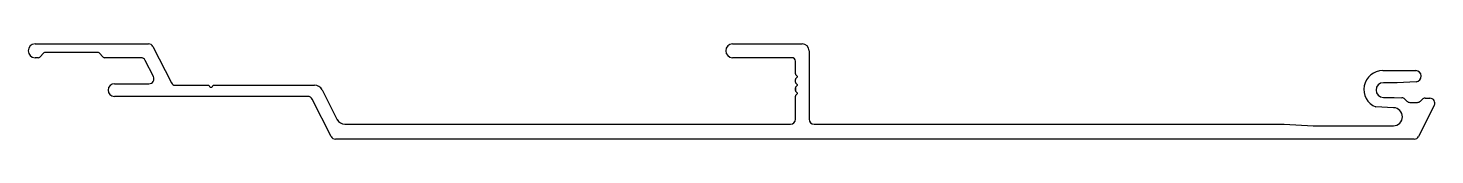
# Model space of a CAD drawing. Extents: x -23.2 to 19, y 5.4 to 8.2.
import ezdxf

# ---------------------------------------------------------------- set-up
doc = ezdxf.new("R2010")
doc.units = 0
doc.layers.get('0').update_dxf_attribs({"linetype": 'CONTINUOUS'})

msp = doc.modelspace()

# ---------------------------------------------------------------- linework, layer by layer
at = {"linetype": 'CONTINUOUS'}
for p, q in [((-22.95, 8.23), (-19.551, 8.23)), ((-19.417, 8.148), (-18.864, 7.062)), ((-2.043, 8.23), (0.044, 8.23)), ((0.251, 8.024), (0.251, 5.975)), ((-22.853, 7.817), (-22.95, 7.817)), ((-22.687, 7.958), (-22.809, 7.836)), ((-21.075, 7.976), (-22.643, 7.976)), ((-20.908, 7.836), (-21.03, 7.958)), ((-19.781, 7.817), (-20.864, 7.817)), ((-19.402, 7.255), (-19.647, 7.735)), ((-0.265, 7.817), (-2.043, 7.817)), ((-0.162, 7.338), (-0.162, 7.714)), ((-0.101, 7.251), (-0.144, 7.293)), ((-0.144, 7.205), (-0.101, 7.248)), ((17.439, 7.43), (18.43, 7.43)), ((-20.567, 7.037), (-19.536, 7.037)), ((-18.752, 6.994), (-17.737, 6.994)), ((-17.612, 6.994), (-14.57, 6.994)), ((-14.347, 6.858), (-13.89, 5.961)), ((-0.162, 7.088), (-0.162, 7.161)), ((-0.162, 6.838), (-0.162, 6.911)), ((-0.162, 6.911), (-0.162, 6.838)), ((-0.162, 6.838), (-0.162, 6.911)), ((-0.162, 6.911), (-0.162, 6.838)), ((-0.162, 6.838), (-0.162, 6.911)), ((-0.101, 7.001), (-0.144, 7.043)), ((-0.144, 6.955), (-0.101, 6.998)), ((-0.101, 6.751), (-0.144, 6.793)), ((-0.144, 6.705), (-0.101, 6.748)), ((17.875, 7.067), (17.46, 7.067)), ((18.442, 7.098), (17.875, 7.067)), ((-14.777, 6.657), (-20.571, 6.657)), ((-14.076, 5.462), (-14.643, 6.575)), ((-0.162, 5.975), (-0.162, 6.661)), ((17.765, 6.319), (17.228, 6.344)), ((17.46, 6.626), (17.783, 6.626)), ((17.783, 6.626), (18.015, 6.616)), ((18.098, 6.579), (18.161, 6.516)), ((18.249, 6.48), (18.479, 6.48)), ((18.985, 6.387), (18.514, 5.462)), ((18.568, 6.516), (18.619, 6.568)), ((18.708, 6.605), (18.852, 6.605)), ((-13.667, 5.825), (-0.312, 5.825)), ((0.401, 5.825), (14.484, 5.825)), ((14.484, 5.825), (15.353, 5.779)), ((15.353, 5.779), (17.759, 5.779)), ((18.38, 5.38), (-13.942, 5.38))]:
    msp.add_line(p, q, dxfattribs=at)
for centre, radius, start, end in [((-22.95, 8.024), 0.206, 90, 270), ((-19.551, 8.08), 0.15, 27.01, 90), ((-2.043, 8.024), 0.206, 90, 180), ((-2.043, 8.024), 0.206, 180, 270), ((0.044, 8.024), 0.206, 0, 90), ((-22.853, 7.88), 0.0625, 270, 315), ((-22.643, 7.914), 0.0625, 90, 135), ((-21.075, 7.914), 0.0625, 45, 90), ((-20.864, 7.88), 0.0625, 225, 270), ((-19.781, 7.667), 0.15, 27.01, 90), ((-0.265, 7.714), 0.103, 360, 90), ((-19.536, 7.187), 0.15, 270.0017, 27.01), ((-0.099, 7.338), 0.0625, 180, 225), ((-0.099, 7.161), 0.0625, 135, 180), ((-0.102, 7.249), 0.002, 315, 45), ((17.439, 6.866), 0.563, 90, 247.962), ((18.43, 7.264), 0.166, 274.3056, 90), ((-20.569, 6.847), 0.19, 89.3517, 269.3517), ((-18.752, 7.119), 0.125, 207.01, 270), ((-17.674, 6.994), 0.0625, 180, 0), ((-14.57, 6.744), 0.25, 27.01, 90), ((-0.099, 7.088), 0.0625, 180, 225), ((-0.099, 6.911), 0.0625, 135, 180), ((-0.099, 6.838), 0.0625, 180, 225), ((-0.102, 6.999), 0.002, 315, 45), ((-0.102, 6.749), 0.002, 315, 45), ((17.46, 6.847), 0.221, 90, 270), ((-14.777, 6.507), 0.15, 27.01, 90), ((-0.099, 6.661), 0.0625, 135, 180), ((18.01, 6.491), 0.125, 45, 87.3954), ((18.249, 6.605), 0.125, 225, 270), ((18.479, 6.605), 0.125, 270, 315), ((18.708, 6.48), 0.125, 90, 135), ((18.852, 6.455), 0.15, 332.9901, 90), ((-13.667, 6.075), 0.25, 207.01, 270), ((-0.312, 5.975), 0.15, 270, 0), ((0.401, 5.975), 0.15, 180, 270), ((17.759, 6.049), 0.27, 270, 88.7056), ((-13.942, 5.53), 0.15, 207.01, 270), ((18.38, 5.53), 0.15, 270, 332.9901)]:
    msp.add_arc(centre, radius, start, end, dxfattribs=at)

doc.saveas('drawing.dxf')
